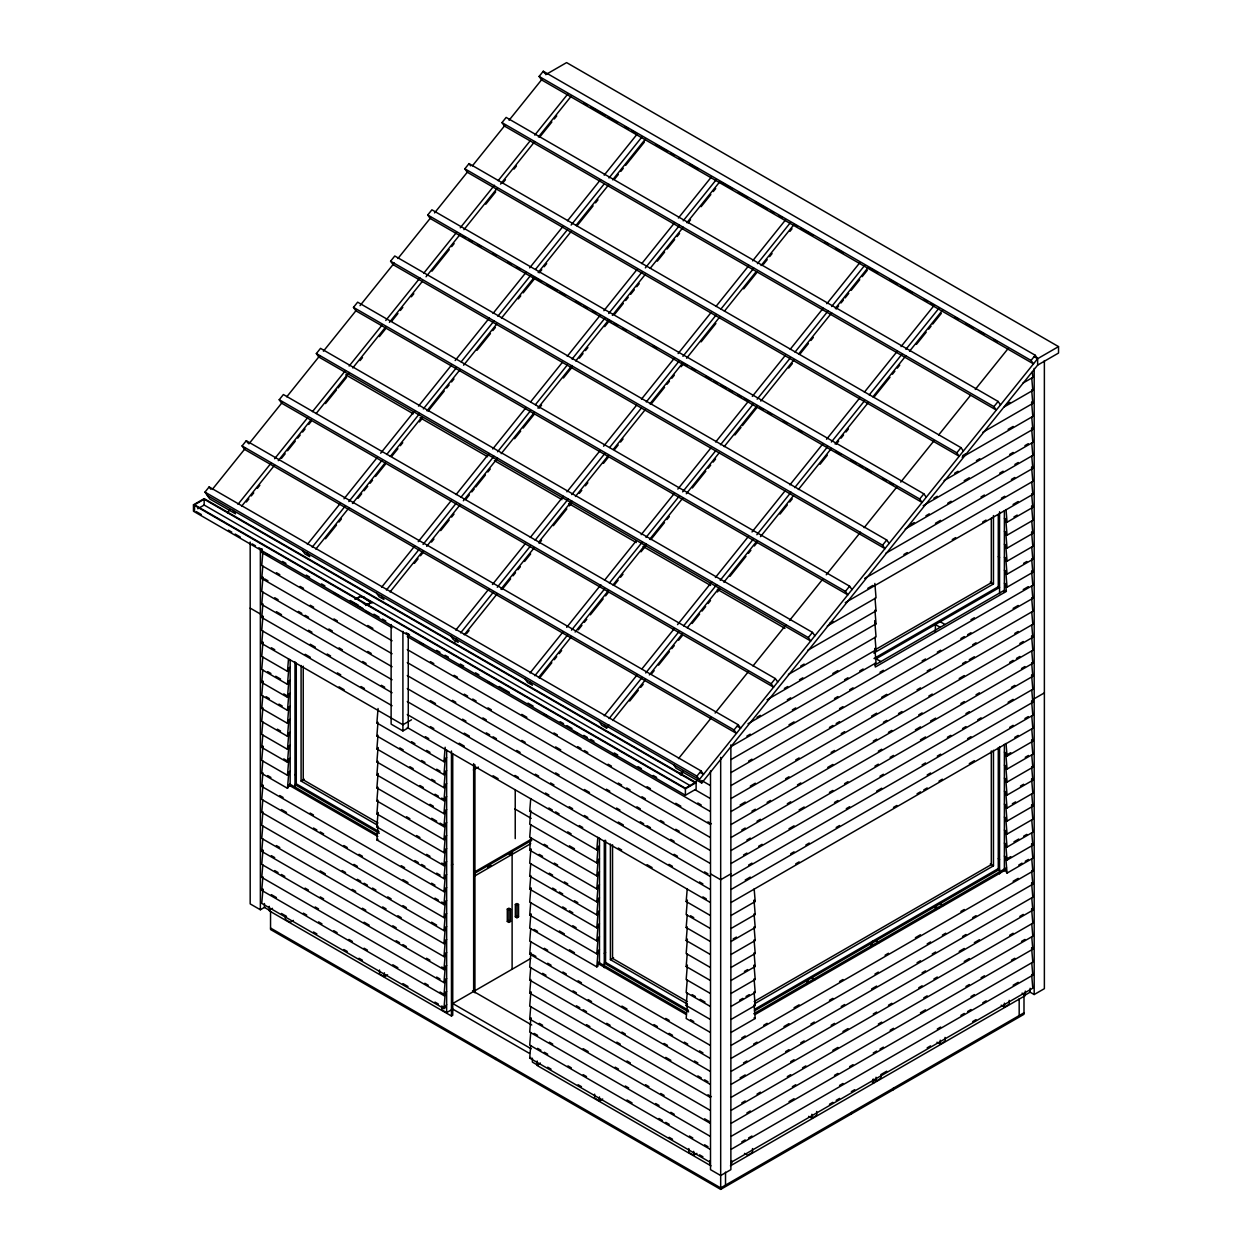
<?xml version="1.0" encoding="UTF-8"?>
<svg xmlns="http://www.w3.org/2000/svg" width="1252" height="1252" viewBox="0 0 1252 1252"><rect width="100%" height="100%" fill="white"/><g stroke="black" fill="none" stroke-linecap="round" stroke-linejoin="round"><path stroke-width="1.5" d="M262.059 548.939L261.762 552.539L392.064 627.768M262.795 552.899L261.762 565.544L392.064 640.774M392.064 653.763L261.762 578.534L262.795 565.904M262.951 577.094L261.762 591.523L392.064 666.753M392.064 679.758L261.762 604.528L262.795 591.883M392.064 692.747L261.762 617.518L262.795 604.888M262.951 616.078L261.762 630.507L392.064 705.737M411.501 719.79L402.909 724.751L261.762 643.512L262.795 630.867M262.951 642.057L261.762 656.502L287.475 671.354L288.602 670.696M262.795 656.862L261.762 669.491L287.475 684.343L288.602 683.702M283.781 693.905L288.602 696.691L287.475 697.348L261.762 682.496L262.795 669.851M262.951 681.041L261.762 695.486L287.475 710.338L288.602 709.681M288.602 722.686L287.475 723.327L261.762 708.476L262.795 695.846M262.795 708.835L261.762 721.481L287.475 736.317L288.602 735.675M262.795 721.841L261.762 734.47L287.475 749.322L288.602 748.665M283.781 758.884L288.602 761.67L287.475 762.312L261.762 747.46L262.795 734.83M262.951 746.02L261.762 760.465L287.475 775.301L288.602 774.659M290.151 784.284L287.475 788.306L261.762 773.454L262.795 760.825M445.086 890.986L443.959 891.643L261.762 786.444L262.795 773.814M262.951 785.004L261.762 799.449L443.959 904.633L445.086 903.991L441.706 902.035M445.086 916.98L443.959 917.622L261.762 812.438L262.795 799.809M262.795 812.798L261.762 825.428L443.959 930.627L445.086 929.97M262.795 825.788L261.762 838.433L443.959 943.617L445.086 942.975M445.086 955.965L443.959 956.606L261.762 851.423L262.795 838.793M262.951 849.983L261.762 864.412L443.959 969.611L445.086 968.954L441.706 967.013M445.086 981.959L443.959 982.601L261.762 877.402L262.795 864.772M445.086 994.949L443.959 995.59L261.762 890.407L262.795 877.777M262.951 888.967L261.762 903.396L443.959 1008.596L446.635 1004.573M287.475 671.354L288.523 658.724M287.475 684.343L288.821 668.098L290.151 667.332M287.475 697.348L288.821 681.104L290.151 680.321M287.475 710.338L288.821 694.093L290.151 693.326M287.475 723.327L288.821 707.083L290.151 706.316M287.475 736.317L288.821 720.088L290.151 719.305M287.475 749.322L288.821 733.077L290.151 732.295M287.475 762.312L288.821 746.067L290.151 745.3M287.475 775.301L288.821 759.072L290.151 758.289M287.475 788.306L288.821 772.061L290.151 771.279M445.086 761.044L443.959 761.701L376.868 722.952L378.057 708.522M445.086 774.033L443.959 774.691L376.868 735.957L377.901 723.312M445.086 787.038L443.959 787.68L376.868 748.946L377.901 736.317M441.721 798.087L445.086 800.028L443.959 800.685L376.868 761.936L378.057 747.507M445.086 813.017L443.959 813.675L376.868 774.941L377.901 762.296M445.086 826.023L443.959 826.664L376.868 787.931L378.057 773.486M445.086 839.012L443.959 839.654L376.868 800.92L377.901 788.29M445.086 852.002L443.959 852.659L376.868 813.925L377.901 801.28M441.721 863.066L445.086 865.007L443.959 865.648L376.868 826.915L378.057 812.47M445.086 877.996L443.959 878.638L376.868 839.904L377.901 827.275M443.959 761.701L445.149 747.256M443.959 774.691L445.305 758.446L446.635 757.679M443.959 787.68L445.305 771.435L446.635 770.669M443.959 800.685L445.305 784.441L446.635 783.658M443.959 813.675L445.305 797.43L446.635 796.648M443.959 826.664L445.305 810.42L446.635 809.653M443.959 839.654L445.305 823.425L446.635 822.642M443.959 852.659L445.305 836.414L446.635 835.632M443.959 865.648L445.305 849.404L446.635 848.637M443.959 878.638L445.305 862.409L446.635 861.626M443.959 891.643L445.305 875.398L446.635 874.616M443.959 904.633L445.305 888.388L446.635 887.621M443.959 917.622L445.305 901.393L446.635 900.611M443.959 930.627L445.305 914.383L446.635 913.6M443.959 943.617L445.305 927.372L446.635 926.605M443.959 956.606L445.305 940.377L446.635 939.595M443.959 969.611L445.305 953.367L446.635 952.584M443.959 982.601L445.305 966.356L446.635 965.589M443.959 995.59L445.305 979.346L446.635 978.579M443.959 1008.596L445.305 992.351L446.635 991.568M597.924 849.279L596.797 849.936L529.706 811.202L530.738 798.557M530.738 811.562L529.706 824.192L596.797 862.925L597.924 862.284M530.738 824.552L529.706 837.181L596.797 875.915L597.924 875.273M597.924 888.263L596.797 888.92L529.706 850.186L530.738 837.541M530.895 848.731L529.706 863.176L596.797 901.909L597.924 901.268M597.924 914.257L596.797 914.899L529.706 876.165L530.738 863.536M597.924 927.247L596.797 927.904L529.706 889.17L530.738 876.525M530.895 887.715L529.706 902.16L596.797 940.894L597.924 940.252M597.924 953.241L596.797 953.883L529.706 915.149L530.738 902.52M530.895 913.71L529.706 928.155L596.797 966.888L597.924 966.231L598.127 963.633L599.473 962.866L599.473 838.151M530.738 928.514L529.706 941.144L710.213 1045.357M710.213 1058.363L529.706 954.134L530.738 941.504M530.895 952.694L529.706 967.139L710.213 1071.352M710.213 1084.342L529.706 980.128L530.738 967.499M710.213 1097.347L529.706 993.118L530.738 980.488M530.895 991.678L529.706 1006.123L710.213 1110.336M710.213 1123.326L529.706 1019.112L530.738 1006.483M530.895 1017.673L529.706 1032.102L710.213 1136.331M530.738 1032.462L529.706 1045.107L710.213 1149.32M710.213 1162.31L529.706 1058.097L530.738 1045.467M596.797 849.936L597.83 837.291M596.797 862.925L598.127 846.681L599.473 845.914M596.797 875.915L598.127 859.686L599.473 858.903M596.797 888.92L598.127 872.675L599.473 871.893M596.797 901.909L598.127 885.665L599.473 884.898M596.797 914.899L598.127 898.654L599.473 897.887M596.797 927.904L598.127 911.659L599.473 910.877M596.797 940.894L598.127 924.649L599.473 923.882M596.797 953.883L598.127 937.638L599.473 936.872M596.797 966.888L598.127 950.644L599.473 949.861M710.291 915.462L686.174 901.534L687.223 888.904M687.364 900.094L686.174 914.539L710.291 928.452M710.291 941.457L686.174 927.529L687.223 914.899M710.291 954.447L686.174 940.518L687.223 927.888M687.364 939.078L686.174 953.523L710.291 967.436M710.291 980.441L686.174 966.513L687.223 953.883M687.364 965.073L686.174 979.502L710.291 993.431M687.223 979.862L686.174 992.507L710.291 1006.42M710.291 1019.425L686.174 1005.497L687.223 992.867M687.364 1004.057L686.174 1018.486L710.291 1032.415M233.091 510.393L235.517 513.821L209.788 498.969L204.968 492.114L209.147 486.918L701.089 770.935L703.499 774.362L700.118 772.421M242.09 445.931L734.032 729.947L736.442 733.375L244.5 449.358L242.09 445.931L246.268 440.735L738.21 724.751L740.621 728.179L737.24 726.238M279.212 399.732L771.169 683.764L773.579 687.192L281.637 403.175L279.212 399.732L283.39 394.536L775.332 678.568L777.758 681.996M316.349 353.549L808.291 637.581L810.701 641.008L318.759 356.976L316.349 353.549L320.528 348.353L812.47 632.385L814.88 635.813M353.471 307.366L845.413 591.382L847.823 594.825L355.881 310.793L353.471 307.366L357.649 302.17L849.592 586.186L852.002 589.629M390.608 261.183L882.55 545.199L884.961 548.626L393.018 264.61L390.608 261.183L394.771 255.987L886.729 540.003L889.139 543.431M427.73 215L919.672 499.016L922.082 502.443L430.14 218.427L427.73 215L431.909 209.804L923.851 493.82L926.261 497.247M464.852 168.801L956.794 452.833L959.204 456.26L467.262 172.228L464.852 168.801L469.03 163.605L960.973 447.637L963.383 451.064M501.989 122.618L993.932 406.634L996.342 410.077L504.399 126.045L501.989 122.618L506.152 117.422L998.11 401.438L1000.52 404.881M539.111 76.435L1031.053 360.451L1033.463 363.878L541.521 79.862L539.111 76.435L543.29 71.239L1035.232 355.255L1037.642 358.682L1037.642 365.115L701.73 783.001L676.002 768.149L673.592 764.722M212.261 489.469L245.235 448.435M248.898 443.881L281.888 402.862M286.771 396.79L319.745 355.756M323.407 351.202L356.382 310.183M360.044 305.613L394.255 263.077M397.917 258.522L430.891 217.488M434.554 212.934L467.528 171.915M472.411 165.827L505.385 124.809M509.063 120.255L542.038 79.22M227.426 512.741L229.867 509.72M237.99 504.321L270.964 463.287M274.626 458.733L307.601 417.714M312.484 411.626L345.458 370.608M349.136 366.053L382.11 325.019M385.772 320.465L419.968 277.928M423.63 273.359L456.604 232.34M460.282 227.786L494.477 185.233M498.139 180.679L529.893 141.179M534.776 135.106L567.751 94.072M241.62 506.231L274.595 465.196M278.257 460.642L311.247 419.608M316.13 413.536L349.105 372.501M352.767 367.947L385.757 326.913M389.419 322.359L422.393 281.34M426.056 276.77L460.267 234.234M463.929 229.664L496.903 188.645M500.581 184.075L534.776 141.539M538.438 136.969L571.428 95.95M246.409 501.989L248.851 498.953M251.292 495.902L253.733 492.865M257.396 488.311L259.837 485.275M281.481 458.342L285.159 453.787M287.6 450.736L295.284 441.189M297.726 438.153L300.167 435.117M302.608 432.065L305.05 429.029M308.712 424.475L311.169 421.423M325.52 403.567L336.538 389.873M338.04 387.995L346.601 377.353M360.028 360.623L362.485 357.587M379.356 336.6L385.459 328.994M391.798 321.107L397.917 313.516M400.358 310.465L402.8 307.429M411.345 296.787L413.802 293.75M431.956 271.168L449.233 249.664M451.675 246.628L454.116 243.592M485.776 204.201L495.667 191.916M502.897 182.902L505.432 179.756M513.993 169.114L516.434 166.078M539.596 137.25L551.866 121.992M554.276 118.987L556.749 115.92M307.382 544.385L340.356 503.367M344.018 498.797L376.993 457.778M380.671 453.224L414.866 410.672M418.528 406.118L451.502 365.099M455.165 360.529L489.36 317.992M493.038 313.438L526.012 272.404M529.674 267.85L562.649 226.831M567.532 220.743L600.506 179.725M604.184 175.17L637.158 134.136M312.202 547.171L345.176 506.137M348.839 501.582L381.829 460.564M386.712 454.476L419.686 413.457M423.348 408.903L456.323 367.885M461.205 361.797L494.196 320.778M497.858 316.224L530.832 275.19M535.715 269.117L567.469 229.617M571.131 225.047L604.121 184.028M609.004 177.956L641.979 136.922M315.833 549.08L348.823 508.046M352.485 503.492L385.459 462.457M390.342 456.385L422.112 416.885M426.995 410.797L459.969 369.778M463.631 365.208L496.621 324.19M501.504 318.102L534.479 277.083M538.157 272.513L571.131 231.495M576.014 225.407L609.004 184.388M612.666 179.834L645.641 138.8M325.504 538.767L336.506 525.073M338.948 522.037L341.389 519.001M358.041 498.296L361.671 493.773M364.082 490.768L367.712 486.261M370.123 483.256L372.533 480.252M375.6 476.433L385.381 464.273M391.86 456.213L397.901 448.701M400.327 445.696L402.737 442.692M419.436 421.908L422.753 417.792M428.153 411.079L444.272 391.031M446.698 388.01L449.124 384.99M451.549 381.97L453.975 378.949M477.012 350.278L490.455 333.564M492.834 330.606L495.354 327.476M518.328 298.884L520.754 295.863M523.195 292.843L534.447 278.836M539.283 272.811L541.772 269.728M544.15 266.754L546.67 263.64M577 225.892L593.088 205.876M595.545 202.84L597.986 199.804M614.716 178.973L618.378 174.435M620.804 171.414L623.246 168.378M625.671 165.358L629.318 160.819M629.756 160.287L644.404 142.039M381.61 587.235L414.584 546.216M418.246 541.647L451.221 500.628M456.104 494.556L489.078 453.521M492.74 448.967L525.73 407.949M530.613 401.861L562.367 362.36M567.25 356.288L600.224 315.254M603.887 310.699L636.877 269.681M641.76 263.593L674.734 222.574M678.396 218.02L711.371 176.986M386.43 590.021L419.404 549.002M423.066 544.432L456.041 503.414M460.924 497.341L493.914 456.307M497.576 451.753L530.551 410.734M535.433 404.646L567.187 365.146M572.07 359.074L605.045 318.039M608.722 313.485L641.697 272.466M645.359 267.897L679.554 225.36M683.216 220.806L716.191 179.772M390.061 591.93L423.035 550.896M426.697 546.341L459.687 505.307M463.35 500.753L497.545 458.201M501.207 453.647L534.197 412.628M537.859 408.058L572.054 365.521M575.732 360.952L608.707 319.933M612.369 315.363L645.343 274.344M650.242 268.257L683.216 227.238M686.878 222.684L719.869 181.65M414.396 563.369L418.058 558.815M420.5 555.763L422.941 552.727M431.502 542.085L433.943 539.049M440.72 530.613L449.171 520.096M451.596 517.092L454.007 514.087M465.713 499.532L469.375 494.978M471.816 491.926L474.258 488.89M475.744 487.044L485.416 475.024M487.826 472.02L490.252 469.015M514.588 438.732L520.691 431.126M523.133 428.09L534.275 414.24M539.127 408.199L541.553 405.178M563.416 377.994L572.007 367.29M579.347 358.166L583.009 353.612M585.451 350.576L587.892 347.54M604.7 326.631L608.002 322.515M614.732 314.158L623.324 303.454M625.671 300.527L628.222 297.366M630.664 294.33L634.326 289.775M636.767 286.739L639.209 283.688M657.316 261.183L664.609 252.09M667.05 249.07L674.64 239.617M677.082 236.581L679.539 233.529M688.084 222.887L690.525 219.851M701.104 206.69L710.839 194.576M713.28 191.556L715.706 188.536M455.822 630.085L488.796 589.066M492.459 584.496L525.433 543.478M530.332 537.405L563.306 496.371M566.968 491.817L599.943 450.798M603.605 446.228L636.579 405.21M641.478 399.138L674.452 358.103M678.115 353.549L711.089 312.53M715.972 306.443L748.946 265.424M752.624 260.87L785.599 219.836M460.642 632.87L493.617 591.852M497.279 587.282L530.269 546.263M535.152 540.191L568.126 499.157M571.788 494.603L604.763 453.584M609.646 447.496L641.415 407.995M646.298 401.923L679.273 360.889M682.935 356.335L715.909 315.316M720.792 309.228L753.782 268.21M757.444 263.656L790.419 222.621M453.787 643.434L456.229 640.398M464.273 634.78L497.263 593.745M500.925 589.191L533.9 548.173M538.783 542.085L571.773 501.066M575.435 496.496L608.409 455.478M613.308 449.39L645.062 409.889M649.944 403.801L682.919 362.783M686.597 358.228L719.571 317.194M724.454 311.122L756.208 271.606M761.106 265.534L794.081 224.499M466.62 633.575L469.062 630.538M502.052 589.504L510.613 578.862M513.054 575.826L515.495 572.774M517.937 569.738L520.378 566.702M524.604 561.444L530.645 553.932M539.096 543.415L541.521 540.41M553.368 525.668L566.812 508.938M569.253 505.902L571.694 502.866M579.347 493.351L581.773 490.33M585.42 485.792L587.845 482.771M603.464 463.35L608.347 457.262M614.56 449.546L618.206 445.008M620.569 442.066L623.058 438.967M650.993 404.224L664.562 387.337M667.003 384.301L669.444 381.265M671.886 378.229L674.327 375.177M681.119 366.742L683.326 364.003M701.12 341.874L715.878 323.501M743.704 288.899L757.084 272.247M763.532 264.219L767.194 259.665M769.636 256.629L772.077 253.577M789.934 231.385L792.015 228.787M530.05 672.934L563.024 631.916M566.687 627.346L600.882 584.809M604.544 580.255L636.298 540.739M641.18 534.667L674.171 493.648M677.833 489.094L710.807 448.06M715.69 441.987L748.665 400.953M752.327 396.399L785.317 355.38M790.2 349.292L823.174 308.274M826.836 303.72L859.811 262.701M534.87 675.72L567.845 634.701M571.507 630.132L604.481 589.113M609.364 583.041L642.354 542.006M646.016 537.452L678.991 496.434M682.653 491.864L715.628 450.845M720.51 444.773L753.485 403.739M757.163 399.185L790.137 358.166M795.02 352.078L827.995 311.059M831.657 306.505L864.631 265.471M538.501 677.629L571.475 636.595M575.137 632.041L608.128 591.022M613.01 584.934L645.985 543.916M649.647 539.346L682.637 498.327M686.299 493.757L719.274 452.739M724.172 446.651L757.147 405.632M760.809 401.078L793.784 360.044M798.682 353.972L831.657 312.937M835.319 308.383L868.309 267.349M539.612 677.958L551.835 662.746M554.276 659.71L556.717 656.674M559.174 653.638L561.616 650.586M578.283 629.85L581.914 625.343M584.324 622.338L586.75 619.333M590.365 614.826L603.151 598.91M605.592 595.874L608.049 592.838M614.529 584.762L618.159 580.255M620.569 577.25L622.98 574.245M640.993 551.835L645.922 545.716M650.805 539.628L654.467 535.073M654.78 534.682L664.499 522.6M666.925 519.58L669.351 516.56M692.356 487.951L705.784 471.237M708.209 468.217L710.682 465.149M713.124 462.113L715.565 459.077M734.924 434.992L740.996 427.448M742.452 425.633L757.1 407.401M788.713 368.072L792.375 363.534M799.871 354.191L808.416 343.549M810.873 340.513L813.315 337.477M836.164 309.041L838.605 306.02M841.031 302.984L843.472 299.964M845.084 297.96L848.746 293.391M851.188 290.354L859.748 279.712M862.19 276.676L864.631 273.64M865.195 272.936L867.276 270.338M604.262 715.784L637.237 674.765M642.12 668.678L673.889 629.177M677.551 624.623L711.746 582.07M715.408 577.516L748.383 536.498M752.045 531.943L785.02 490.909M789.918 484.837L822.893 443.818M826.555 439.249L859.529 398.23M864.412 392.158L897.387 351.123M901.064 346.569L934.039 305.551M609.082 718.57L642.057 677.551M645.735 672.981L678.709 631.963M683.592 625.89L716.567 584.856M720.229 580.302L753.203 539.283M756.865 534.729L791.076 492.177M794.738 487.623L827.713 446.588M831.375 442.034L864.349 401.016M869.232 394.928L902.222 353.909M905.885 349.355L938.859 308.336M599.379 721.856L601.789 725.299L606.61 728.085L609.051 725.033M612.713 720.479L645.703 679.46M649.365 674.891L682.34 633.872M687.223 627.784L718.992 588.283M723.875 582.196L756.85 541.177M760.527 536.623L793.502 495.589M798.385 489.516L831.359 448.482M835.037 443.928L868.012 402.894M872.894 396.821L905.885 355.787M909.547 351.233L942.521 310.199M629.725 701.042L638.27 690.4M640.727 687.364L643.168 684.328M651.713 673.686L654.154 670.649M658.552 665.188L669.429 651.65M671.839 648.646L674.249 645.641M678.6 640.241L682.262 635.687M692.043 623.527L699.618 614.09M702.043 611.086L705.658 606.578M708.069 603.574L710.494 600.569M717.427 591.946L719.634 589.207M729.916 576.405L746.004 556.389M748.43 553.368L750.856 550.348M754.346 545.997L756.928 542.789M779.996 514.102L787.336 504.963M789.715 502.005L792.234 498.891M820.076 464.257L827.353 455.18M836.179 444.21L838.652 441.127M841.031 438.169L843.551 435.039M845.992 432.003L848.433 428.966M873.88 397.291L889.969 377.29M892.426 374.238L894.867 371.202M897.308 368.166L899.75 365.13M916.464 344.331L926.198 332.218M928.64 329.198L931.065 326.162M932.74 324.08L941.285 313.438M678.49 758.634L711.465 717.615M715.127 713.061L748.101 672.027M752.984 665.954L785.959 624.936M789.621 620.366L822.611 579.347M826.273 574.793L860.468 532.241M864.13 527.687L897.105 486.668M900.767 482.098L933.757 441.08M938.64 435.007L970.394 395.491M975.277 389.419L1008.251 348.4M680.149 774.127L682.59 771.091M680.791 775.035L683.185 772.061M701.73 783.001L696.91 776.13L701.089 770.935M734.032 729.947L738.21 724.751M771.169 683.764L775.332 678.568M808.291 637.581L812.47 632.385M845.413 591.382L849.592 586.186M882.55 545.199L886.729 540.003M919.672 499.016L923.851 493.82M956.794 452.833L960.973 447.637M993.932 406.634L998.11 401.438M1031.053 360.451L1035.232 355.255M694.688 783.283L698.225 778.869M1037.642 365.115L1058.535 353.048L1058.535 346.616L1037.642 358.682L699.32 779.558L207.378 495.542M545.7 74.666L566.593 62.6L1058.535 346.616M193.465 504.806L204.17 498.625L696.112 782.641L696.112 789.057L685.407 795.239L193.465 511.223L193.465 504.806L685.407 788.838L696.112 782.641M194.529 504.806L204.17 499.251L695.048 782.641L685.407 788.212L194.529 504.806L194.529 510.613M197.738 508.75L204.17 505.041L689.977 785.505M261.762 578.534L262.889 577.876M261.762 604.528L262.889 603.871M261.762 617.518L262.889 616.86M261.762 643.512L262.889 642.855M354.942 599.301L360.654 595.999L372.439 602.807M357.79 598.268L360.654 596.609L364.426 597.251M365.662 605.483L371.375 602.181L367.086 605.279M261.762 682.496L262.889 681.839M261.762 708.476L262.889 707.834M261.762 747.46L262.889 746.818M261.762 773.454L262.889 772.797M261.762 786.444L262.889 785.802M376.868 722.952L377.994 722.31M294.987 774.691L296.27 773.939M376.868 735.957L377.994 735.3M301.09 665.485L301.09 781.06L304.267 779.229M261.762 812.438L262.889 811.781M391.125 624.545L391.125 724.141L402.909 730.933L408.262 727.85L408.262 634.091M376.868 748.946L377.994 748.305M1022.978 383.081L1032.79 377.431L1032.337 372.016M376.868 761.936L377.994 761.294M1006.53 404.271L1009.879 402.346M1004.307 406.869L1032.79 390.421L1031.742 377.791M376.868 774.941L377.994 774.284M982.914 432.206L1032.79 403.41L1031.742 390.78M261.762 851.423L262.889 850.765M376.868 787.931L377.994 787.289M962.663 455.587L966.028 453.647M1008.11 429.358L1013.15 426.447M962.115 457.215L1032.79 416.415L1031.601 401.97M376.868 800.92L377.994 800.278M954.697 473.193L958.046 471.253M976.45 460.626L979.8 458.702M944.118 480.596L1032.79 429.405L1031.742 416.775M261.762 877.402L262.889 876.76M376.868 813.925L377.994 813.268M933.867 498.218L937.232 496.262M964.212 480.69L969.283 477.763M1009.738 454.398L1013.118 452.457M1024.918 445.649L1028.299 443.693M923.193 505.683L1032.79 442.394L1031.601 427.965M261.762 890.407L262.889 889.749M473.366 769.964L478.389 767.069M376.868 826.915L377.994 826.257M910.83 524.51L914.179 522.569M925.932 515.793L929.281 513.852M947.748 503.194L951.097 501.254M999.769 473.146L1003.134 471.221M1014.887 464.429L1018.236 462.489M905.227 529.033L1032.79 455.399L1031.742 442.754M376.868 839.904L377.994 839.263M250.181 542.069L250.181 903.897L260.369 909.766L264.72 907.246M935.447 523.289L940.502 520.362M981.02 496.981L984.401 495.025M1011.413 479.438L1014.777 477.482M885.931 553.181L1032.79 468.389L1031.742 455.759M264.438 903.521L264.438 907.418L269.258 910.204L272.482 908.342M903.866 554.511L907.231 552.57M1001.397 498.202L1004.761 496.262M864.631 578.471L1032.79 481.378L1031.601 466.949M867.808 588.33L872.863 585.404M952.271 539.565L955.652 537.609M982.679 522.006L986.06 520.065M1013.087 504.462L1018.158 501.536M293.375 920.408L290.151 922.27L285.331 919.484L285.331 915.588M845.272 602.635L1032.79 494.383L1031.742 481.738M829.544 623.418L832.909 621.477M1013.979 516.935L1017.203 515.073M827.306 626L876.04 597.861L874.851 583.432M1005.935 521.568L1007.062 522.225L1032.79 507.373L1031.742 494.743M807.603 650.383L876.04 610.866L875.007 598.221M1005.935 534.573L1007.062 535.214L1032.79 520.362L1031.601 505.933M529.706 811.202L530.832 810.545M451.456 865.038L452.739 864.287M800.764 666.017L804.144 664.076M788.416 674.452L876.04 623.856L875.007 611.226M1005.935 547.562L1007.062 548.204L1032.79 533.368L1031.742 520.722M784.394 688.459L787.743 686.534M799.48 679.758L802.829 677.817M767.085 699.758L876.04 636.845L874.71 620.601M1005.935 560.552L1007.062 561.209L1032.79 546.357L1031.601 531.912M474.242 872.174L530.958 839.435M474.258 873.52L531.74 840.342M487.591 867.198L490.925 865.273M509.282 854.678L512.616 852.753M474.931 875.868L530.723 843.66M756.99 717.286L760.355 715.33M787.32 699.774L790.685 697.833M832.799 673.513L837.854 670.587M1023.62 563.337L1026.843 561.491M874.991 649.866L991.318 582.712L991.318 518.218M748.007 723.766L876.04 649.851L875.007 637.205M1005.935 573.557L1007.062 574.198L1032.79 559.347L1031.742 546.717M529.706 850.186L530.832 849.529M873.771 653.059L993.462 583.948L993.462 515.558M873.974 658.505L998.282 586.734L999.566 587.47L875.304 659.209M746.881 736.113L750.261 734.173M792.375 709.853L795.74 707.912M844.599 679.695L847.964 677.755M859.748 670.947L863.129 669.006M731.168 746.489L876.04 662.84L874.851 648.395M1005.935 586.546L1007.062 587.188L1032.79 572.336L1031.742 559.707M875.038 664.937L1004.386 590.255L1006.342 591.382L875.32 667.034L875.007 663.31M789.01 724.783L794.065 721.856M834.505 698.506L837.885 696.566M849.67 689.758L853.05 687.817M880.015 672.246L883.38 670.305M971.004 619.709L974.369 617.768M1023.244 589.551L1028.299 586.64M731.168 759.479L1032.79 585.341L1031.601 570.896M529.706 876.165L530.832 875.524M748.571 761.122L751.951 759.182M839.56 708.585L842.94 706.644M922.129 660.915L925.51 658.975M937.294 652.167L940.675 650.211M960.894 638.551L964.259 636.595M967.639 634.654L971.004 632.714M1013.134 608.378L1018.189 605.467M731.168 772.468L1032.79 598.331L1031.742 585.701M529.706 889.17L530.832 888.513M379.544 969.987L379.544 973.884L384.364 976.67L387.588 974.807M507.295 909.093L508.907 908.169L510.519 909.093L510.519 921.472L508.907 922.395L507.295 921.472L507.295 909.093L508.907 910.016L510.519 909.093M515.339 904.445L516.951 903.521L518.547 904.445L518.547 916.824L516.951 917.747L515.339 916.824L515.339 904.445L516.951 905.384L518.547 904.445M829.45 727.428L832.83 725.471M836.195 723.531L839.56 721.59M881.69 697.27L886.745 694.344M927.184 670.994L930.565 669.053M972.694 644.733L976.059 642.777M731.168 785.473L1032.79 611.32L1031.742 598.691M507.295 921.472L508.907 920.533L510.519 921.472M515.339 916.824L516.951 915.901L518.547 916.824M750.261 786.146L755.316 783.22M795.756 759.87L799.12 757.929M841.25 733.609L844.615 731.653M871.58 716.097L876.635 713.17M917.074 689.821L920.455 687.88M962.585 663.56L965.949 661.619M969.314 659.663L974.369 656.752M1014.809 633.402L1018.189 631.462M731.168 798.463L1032.79 624.325L1031.742 611.696M529.706 915.149L530.832 914.508M740.151 804.973L745.206 802.047M785.646 778.713L789.01 776.756M831.14 752.436L834.505 750.496M883.38 722.279L886.745 720.338M898.545 713.53L901.909 711.574M928.874 696.018L932.239 694.062M959.204 678.506L964.259 675.579M1019.864 643.481L1023.244 641.525M731.168 811.452L1032.79 637.315L1031.742 624.685M751.951 811.155L755.316 809.215M767.116 802.407L770.481 800.451M797.446 784.894L800.81 782.938M827.775 767.382L832.83 764.456M873.27 741.106L876.635 739.165M888.435 732.357L891.8 730.417M918.765 714.845L922.129 712.904M1009.754 662.308L1013.134 660.367M1016.499 658.411L1019.864 656.471M731.168 824.458L1032.79 650.304L1031.601 635.875M741.826 829.982L745.206 828.042M757.006 821.234L760.371 819.293M787.336 803.721L790.701 801.781M878.325 751.184L881.69 749.244M915.4 729.791L920.455 726.864M930.565 721.027L935.62 718.116M960.894 703.514L964.259 701.574M976.059 694.766L979.424 692.81M1021.554 668.49L1024.918 666.549M731.168 837.447L1032.79 663.31L1031.742 650.68M529.706 954.134L530.832 953.492M452.739 1003.525L473.647 991.459M474.931 990.708L530.723 958.5M445.086 1007.938L441.706 1005.998L441.815 1009.832L446.635 1012.618L451.456 1009.832M746.896 840.061L750.261 838.12M799.12 809.903L804.175 806.992M829.45 792.391L832.83 790.45M844.615 783.642L847.995 781.686M874.96 766.13L878.325 764.174M890.125 757.366L893.49 755.425M920.455 739.854L925.51 736.943M965.949 713.593L969.314 711.652M1011.444 687.332L1014.809 685.376M731.168 850.437L1032.79 676.299L1031.742 663.67M269.258 910.83L451.456 1016.014L452.739 1015.278L452.739 753.954M743.516 855.006L746.896 853.066M758.681 846.242L762.061 844.302M789.01 828.746L794.065 825.819M834.505 802.469L837.885 800.529M880.015 776.209L883.38 774.252M947.404 737.287L950.784 735.347M962.585 728.539L965.949 726.583M977.749 719.775L981.114 717.834M1008.079 702.262L1013.134 699.352M731.168 863.442L1032.79 689.289L1031.601 674.859M529.706 980.128L530.832 979.471M730.871 873.88L720.683 879.749L710.51 873.88M1034.183 698.757L1044.371 692.888M748.571 865.085L751.951 863.129M846.305 808.651L849.67 806.711M876.635 791.139L881.69 788.228M922.129 764.878L925.51 762.938M937.294 756.114L940.675 754.173M967.639 738.602L971.004 736.661M686.174 901.534L687.301 900.892M731.168 876.431L1032.79 702.294L1031.742 689.649M529.706 993.118L530.832 992.476M604.293 953.273L605.577 952.522M745.206 880.015L750.261 877.104M790.701 853.754L794.065 851.814M805.865 845.006L809.23 843.05M836.195 827.494L839.56 825.538M927.184 774.957L930.565 773M1009.754 727.287L1013.134 725.331M1024.918 718.523L1028.299 716.582M731.168 889.421L1032.79 715.283L1031.601 700.854M610.397 844.067L610.397 959.642L613.574 957.811M795.756 863.833L799.12 861.892M893.49 807.399L896.855 805.459M917.074 793.784L920.455 791.843M923.819 789.887L927.184 787.946M938.984 781.138L942.349 779.198M969.314 763.626L974.369 760.7M1014.809 737.365L1018.189 735.409M686.174 927.529L687.301 926.871M731.168 902.426L1032.79 728.273L1031.742 715.643M529.706 1019.112L530.832 1018.455M1010.771 752.687L1005.935 755.472L1007.062 756.13L1032.79 741.278L1031.742 728.633M686.174 940.518L687.301 939.876M731.09 915.462L755.206 901.534L754.158 888.904M1025.232 757.335L1028.455 755.472M731.09 928.452L755.206 914.539L754.017 900.094M1005.935 768.462L1007.062 769.119L1032.79 754.267L1031.601 739.822M733.171 938.937L736.395 937.091M686.174 966.513L687.301 965.855M731.09 941.457L755.206 927.529L754.158 914.899M1005.935 781.467L1007.062 782.109L1032.79 767.257L1031.742 754.627M529.706 1058.097L530.832 1057.439M532.382 1058.222L532.382 1062.119L537.202 1064.904L540.41 1063.042M1020.411 786.1L1023.62 784.253M538.485 1064.779L537.202 1065.515L710.964 1165.847M731.09 954.447L755.206 940.518L754.158 927.888M1005.935 794.457L1007.062 795.114L1032.79 780.262L1031.742 767.617M1012.367 803.737L1015.591 801.89M731.09 967.436L755.206 953.523L754.158 940.878M1005.935 807.446L1007.062 808.103L1032.79 793.252L1031.601 778.807M744.424 971.427L747.647 969.58M686.174 1005.497L687.301 1004.84M731.09 980.441L755.206 966.513L754.158 953.883M1005.935 820.451L1007.062 821.093L1032.79 806.241L1031.742 793.611M731.09 993.431L755.206 979.502L754.017 965.073M1005.935 833.441L1007.062 834.098L1032.79 819.246L1031.601 804.801M739.603 1000.207L742.827 998.345M746.035 996.498L749.259 994.636M1013.979 841.798L1018.799 839.012M1023.62 836.226L1026.843 834.364M731.09 1006.42L755.206 992.507L754.158 979.862M1005.935 846.43L1007.062 847.088L1032.79 832.236L1031.742 819.606M754.173 1001.506L991.318 864.6L991.318 750.95M754.627 1003.728L993.462 865.836L993.462 750.261M1010.771 856.65L1005.935 859.435L1007.062 860.077L1032.79 845.225L1031.742 832.596M731.09 1019.425L755.206 1005.497L754.158 992.867M754.815 1009.19L998.282 868.622L999.566 869.357L754.408 1010.896M594.653 1094.17L594.653 1098.067L599.473 1100.852L602.682 1098.99M753.767 1013.76L1006.514 867.824M755.097 1014.527L1006.17 869.577M1018.799 865.007L1022.023 863.144M1025.232 861.282L1028.455 859.435M731.09 1032.415L755.206 1018.486L754.158 1005.857M1004.386 869.06L1007.062 873.082L1032.79 858.23L1031.601 843.785M741.826 1037.908L745.206 1035.952M763.736 1025.263L767.116 1023.307M794.065 1007.75L799.12 1004.824M839.56 981.474L842.94 979.533M885.07 955.213L888.435 953.257M915.4 937.701L920.455 934.774M960.894 911.425L964.259 909.484M1013.134 881.267L1018.189 878.356M731.168 1045.357L1032.79 871.22L1031.742 858.59M753.626 1044.09L757.006 1042.149M783.955 1026.577L789.01 1023.651M829.45 1000.301L832.83 998.36M874.96 974.04L878.325 972.1M927.184 943.883L930.565 941.942M942.349 935.134L945.729 933.178M972.694 917.622L976.059 915.666M731.168 1058.363L1032.79 884.209L1031.742 871.58M743.516 1062.917L746.896 1060.976M810.92 1024.011L814.285 1022.055M841.25 1006.498L844.615 1004.542M871.58 988.986L876.635 986.06M917.074 962.71L920.455 960.769M932.239 953.961L935.62 952.005M962.585 936.449L965.949 934.508M731.168 1071.352L1032.79 897.214L1031.601 882.77M740.151 1077.862L745.206 1074.936M785.646 1051.586L789.01 1049.646M800.81 1042.838L804.175 1040.897M831.14 1025.325L834.505 1023.385M922.129 972.788L925.51 970.848M959.204 951.395L964.259 948.468M974.369 942.631L979.424 939.72M1019.864 916.37L1023.244 914.414M731.168 1084.342L1032.79 910.204L1031.742 897.574M790.701 1061.665L794.065 1059.724M842.94 1031.507L847.995 1028.596M873.27 1013.995L876.635 1012.054M888.435 1005.246L891.8 1003.29M918.765 987.734L922.129 985.778M933.929 978.97L937.294 977.029M964.259 961.458L969.314 958.547M1009.754 935.197L1013.134 933.256M731.168 1097.347L1032.79 923.193L1031.601 908.764M741.826 1102.871L745.206 1100.931M757.006 1094.123L760.371 1092.167M787.336 1076.61L790.701 1074.67M802.501 1067.846L805.865 1065.906M832.83 1050.334L837.885 1047.423M878.325 1024.073L881.69 1022.133M923.819 997.813L927.184 995.856M1021.554 941.379L1024.918 939.438M731.168 1110.336L1032.79 936.199L1031.742 923.553M746.896 1112.95L750.261 1111.009M792.391 1086.689L795.756 1084.733M890.125 1030.255L893.49 1028.315M920.455 1012.743L925.51 1009.832M965.949 986.482L969.314 984.542M981.114 977.718L984.479 975.777M1011.444 960.206L1014.809 958.265M731.168 1123.326L1032.79 949.188L1031.742 936.559M688.85 1148.569L688.85 1152.466L693.686 1155.236L696.894 1153.389M789.01 1101.619L794.065 1098.708M834.505 1075.358L837.885 1073.418M849.67 1066.594L853.05 1064.654M873.27 1052.979L876.635 1051.038M880.015 1049.098L883.38 1047.141M971.004 996.561L974.369 994.604M731.168 1136.331L1032.79 962.178L1031.601 947.748M741.826 1141.855L745.206 1139.915M748.571 1137.974L751.951 1136.018M839.56 1085.437L842.94 1083.481M937.294 1029.003L940.675 1027.063M960.894 1015.388L964.259 1013.447M967.639 1011.491L971.004 1009.55M982.804 1002.742L986.169 1000.802M1013.134 985.23L1018.189 982.304M731.168 1149.32L1032.79 975.183L1031.742 962.538M829.45 1104.264L832.83 1102.323M836.195 1100.367L839.56 1098.427M851.36 1091.619L854.74 1089.678M881.69 1074.106L886.745 1071.196M927.184 1047.846L930.565 1045.889M972.694 1021.569L976.059 1019.629M731.168 1162.31L1032.79 988.172L1031.742 975.543M808.651 1116.33L811.875 1118.192L816.695 1115.407L816.695 1111.494M872.832 1079.287L876.04 1081.149L880.86 1078.363L880.86 1074.451M936.997 1042.243L940.221 1044.09L945.041 1041.304L945.041 1037.407M1001.177 1005.184L1004.386 1007.046L1009.206 1004.261L1009.206 1000.364M1022.07 993.118L1025.294 994.98L1030.114 992.194L1030.114 988.298M730.401 1165.847L1025.294 995.59L1023.995 994.855M1029.817 992.022L1034.183 994.542L1044.371 988.673L1044.371 360.592M1023.995 1012.805L720.683 1187.913L270.542 928.029M270.542 911.315L270.542 929.516L720.683 1189.4L1023.995 1014.292L1023.995 994.229M363.393 603.495L369.043 604.45M1034.262 356.742L1037.642 358.682M583.933 103.102L587.313 105.058M590.694 106.999L598.112 111.35M599.129 111.882L604.872 115.262M608.253 117.203L613.323 120.145M614.341 120.661L617.721 122.602M625.155 126.968L628.535 128.925M631.916 130.881L635.296 132.822M655.578 144.543L663.325 148.941M664.029 149.411L667.41 151.367M670.79 153.323L674.186 155.279M679.257 158.206L682.637 160.162M690.353 164.544L693.733 166.5M694.469 166.986L697.849 168.942M720.761 182.103L728.273 186.501M729.212 186.971L732.577 188.927M738.414 192.37L743.485 195.296M744.408 195.75L747.788 197.706M755.332 202.12L758.712 204.076M759.604 204.53L767.163 208.959M770.543 210.915L773.924 212.856M778.994 215.782L782.375 217.738M794.206 224.577L797.587 226.518M800.967 228.474L808.604 232.809M809.418 233.357L812.798 235.313M824.63 242.137L828.01 244.093M835.632 248.412L839.012 250.369M839.857 250.916L843.238 252.873M868.591 267.521L873.661 270.448M874.475 270.855L877.855 272.795M889.687 279.634L897.324 284.11M900.704 286.066L904.085 288.007M904.883 288.398L912.536 292.89M924.383 299.729L927.763 301.669M931.144 303.626L934.524 305.582M954.807 317.288L958.187 319.244M965.699 323.517L969.079 325.473M970.018 326.083L973.399 328.024M978.469 330.951L984.275 334.237M993.681 339.746L997.077 341.686M1031.664 389.763L1032.79 390.421M1031.664 402.768L1032.79 403.41M1031.664 428.747L1032.79 429.405M1031.664 467.732L1032.79 468.389M1031.664 493.726L1032.79 494.383M1031.664 506.716L1032.79 507.373M1031.664 532.71L1032.79 533.368M1004.386 518.203L1005.732 518.97L1007.062 535.214M1004.386 531.192L1005.732 531.975L1007.062 548.204M1031.664 558.705L1032.79 559.347M1004.386 544.182L1005.732 544.964L1007.062 561.209M462.364 235.877L465.728 237.833M469.109 239.789L472.489 241.73M477.56 244.656L480.94 246.613M492.756 253.436L496.136 255.392M507.968 262.216L511.348 264.172M516.419 267.099L519.783 269.039M533.305 276.849L541.756 281.716M546.811 284.642L556.952 290.495M560.333 292.452L565.403 295.378M575.529 301.231L580.599 304.158M583.98 306.098L587.36 308.055M592.431 310.981L595.811 312.937M607.627 319.761L611.007 321.701M614.388 323.658L617.768 325.614M622.839 328.54L626.219 330.481M638.035 337.304L641.415 339.261M653.247 346.084L656.611 348.04M681.964 362.673L687.019 365.6M692.09 368.526L695.47 370.467M705.612 376.32L710.682 379.246M714.047 381.203L717.427 383.143M720.808 385.1L725.878 388.026M729.259 389.982L732.639 391.923M737.71 394.849L741.074 396.806M744.455 398.746L747.835 400.703M759.667 407.526L763.047 409.482M768.102 412.409L771.482 414.365M783.314 421.188L786.694 423.129M798.51 429.968L801.89 431.909M835.679 451.424L840.749 454.351M850.875 460.204L855.945 463.115M859.326 465.071L862.706 467.027M866.087 468.968L871.157 471.894M882.973 478.733L886.353 480.674M889.734 482.63L893.114 484.571M1031.664 571.694L1032.79 572.336M1004.386 557.187L1005.732 557.954L1007.062 574.198M998.282 556.733L999.566 557.5M1004.386 570.176L1005.732 570.959L1007.062 587.188M1031.664 597.689L1032.79 598.331M1004.386 583.166L1005.732 583.948L1006.342 591.382M990.285 582.117L993.462 583.948M1031.664 636.673L1032.79 637.315M1031.664 662.652L1032.79 663.31M940.221 621.743L945.041 624.529M1031.664 675.657L1032.79 676.299M940.221 627.315L935.385 624.529L935.385 632.338M874.913 610.209L876.04 610.866M1031.664 701.636L1032.79 702.294M874.913 623.214L876.04 623.856M874.913 649.193L876.04 649.851M1031.664 740.621L1032.79 741.278M876.04 658.787L880.86 661.572M1031.664 766.615L1032.79 767.257M1004.386 752.108L1005.732 752.875L1007.062 769.119M345.74 374.802L413.317 413.817M420.062 417.714L487.638 456.73M494.399 460.626L561.96 499.642M568.721 503.539L636.282 542.554M643.043 546.451L710.62 585.466M717.365 589.363L784.941 628.379M1031.664 779.605L1032.79 780.262M1004.386 765.097L1005.732 765.864L1007.062 782.109M1004.386 778.087L1005.732 778.869L1007.062 795.114M1031.664 805.599L1032.79 806.241M1004.386 791.092L1005.732 791.859L1007.062 808.103M1004.386 804.081L1005.732 804.848L1007.062 821.093M1004.386 817.071L1005.732 817.853L1007.062 834.098M1031.664 844.584L1032.79 845.225M1004.386 830.076L1005.732 830.843L1007.062 847.088M1004.386 843.066L1005.732 843.832L1007.062 860.077M1031.664 870.563L1032.79 871.22M1004.386 856.055L1005.732 856.837L1007.062 873.082M998.282 858.716L999.566 859.467M1031.664 883.568L1032.79 884.209M990.285 864.005L993.462 865.836M1031.664 909.547L1032.79 910.204M1031.664 948.531L1032.79 949.188M940.221 903.631L943.429 905.478M938.609 908.263L935.385 906.417L935.385 910.329M204.968 492.114L696.91 776.13M701.746 780.575L710.213 785.473M1031.664 974.526L1032.79 975.183M371.375 602.807L360.654 595.999M694.985 789.668L710.213 798.463M196.22 511.583L201.306 514.509M228.38 530.144L231.761 532.1M235.157 534.056L240.227 536.998M252.075 543.837L255.471 545.794M258.851 547.734L262.231 549.691M282.545 561.428L285.941 563.384M306.239 575.106L309.635 577.062M321.482 583.902L324.863 585.858M350.247 600.506L358.197 605.107M373.957 614.2L379.027 617.126M382.408 619.083L385.804 621.039M406.118 632.761L409.498 634.717M436.588 650.351L439.968 652.308M445.039 655.234L448.435 657.19M460.282 664.029L463.663 665.986M475.51 672.825L478.89 674.781M499.204 686.503L509.361 692.372M527.984 703.123L533.055 706.05M560.145 721.684L563.525 723.64M566.921 725.597L571.992 728.539M583.839 735.378L587.235 737.334M590.615 739.275L593.996 741.231M614.309 752.968L617.69 754.925M638.004 766.647L641.4 768.603M653.247 775.442L656.627 777.398M351.014 601.57L362.798 608.378M266.269 553.853L269.649 555.81M333.955 592.932L339.042 595.858M366.116 611.492L369.496 613.449M420.265 642.761L423.645 644.717M459.187 665.235L462.567 667.175M487.951 681.839L493.038 684.766M543.806 714.078L547.187 716.034M574.261 731.669L577.642 733.625M613.183 754.142L616.563 756.098M697.802 802.986L701.183 804.942M407.291 636.564L710.213 811.452M276.426 572.712L279.806 574.652M300.104 586.39L303.5 588.33M367.806 625.468L372.877 628.394M430.422 661.619L433.802 663.576M454.116 675.298L457.496 677.254M521.802 714.376L526.873 717.302M553.947 732.936L557.343 734.893M577.642 746.615L581.022 748.571M584.418 750.527L587.798 752.483M608.112 764.205L611.492 766.161M647.034 786.679L650.414 788.635M675.798 803.283L680.869 806.21M707.943 821.844L711.339 823.8M407.291 649.569L710.213 824.458M264.579 578.862L267.959 580.818M310.261 605.232L313.657 607.189M333.955 618.911L337.336 620.867M464.257 694.156L467.653 696.096M472.724 699.039L476.104 700.995M487.951 707.834L491.332 709.774M555.638 746.912L560.724 749.838M618.253 783.063L621.649 785.02M626.72 787.946L630.1 789.902M641.947 796.741L645.343 798.698M407.291 662.558L710.213 837.447M876.04 940.675L879.264 942.537M872.347 941.332L873.63 942.067M274.736 597.72L278.116 599.677M298.414 611.399L301.81 613.355M305.191 615.311L308.571 617.252M328.885 628.989L332.265 630.93M367.806 651.447L371.187 653.403M452.41 700.306L455.806 702.262M482.881 717.897L486.261 719.837M521.802 740.37L525.183 742.311M606.406 789.214L609.802 791.17M636.877 806.804L640.257 808.761M660.571 820.483L663.951 822.439M675.798 829.278L679.179 831.218M407.291 675.548L710.213 850.437M874.428 945.323L871.22 943.46L871.22 947.373M276.426 611.696L281.497 614.622M308.571 630.257L311.951 632.213M339.042 647.832L342.422 649.788M362.72 661.51L366.116 663.466M430.422 700.604L435.493 703.53M462.567 719.164L465.947 721.121M486.261 732.843L489.642 734.799M493.038 736.755L496.418 738.696M516.716 750.433L520.112 752.374M555.638 772.891L559.034 774.847M584.418 789.511L589.489 792.438M616.563 808.072L619.959 810.028M640.257 821.75L643.638 823.706M647.034 825.663L650.414 827.619M670.712 839.341L674.108 841.297M407.291 688.553L710.213 863.426M250.181 608.112L260.369 613.996M310.261 644.217L315.347 647.159M327.195 653.998L330.575 655.954M381.344 685.267L384.724 687.207M464.257 733.14L469.343 736.066M535.34 774.174L538.72 776.115M550.567 782.954L553.947 784.91M618.253 822.048L623.34 824.974M674.108 854.287L677.488 856.243M704.563 871.877L707.943 873.818M754.08 900.892L755.206 901.534M407.291 701.543L710.213 876.431M305.191 654.28L310.261 657.222M337.336 672.856L340.732 674.812M361.03 686.534L364.426 688.49M430.422 726.583L433.802 728.539M459.187 743.203L464.257 746.129M515.026 775.442L518.422 777.398M545.496 793.032L548.877 794.973M569.19 806.711L572.571 808.651M584.418 815.49L587.798 817.446M669.022 864.349L672.418 866.306M699.492 881.94L702.873 883.881M754.08 913.882L755.206 914.539M407.291 714.532L710.213 889.421M271.34 647.738L274.736 649.694M339.042 686.816L344.112 689.758M425.336 736.645L428.732 738.602M493.038 775.739L498.108 778.666M548.877 807.978L552.257 809.934M555.638 811.875L559.034 813.831M579.332 825.553L582.728 827.509M618.253 848.027L621.649 849.983M647.034 864.647L652.104 867.573M702.873 896.886L706.253 898.842M754.08 926.871L755.206 927.529M407.291 727.537L710.213 902.41M411.532 741.669L414.897 743.61M426.635 750.386L429.984 752.327M567.719 831.844L571.084 833.785M754.08 939.876L755.206 940.518M811.875 977.734L815.083 979.58M514.744 808.87L531.208 818.385M810.263 982.366L807.055 980.519L807.055 984.416M267.709 671.635L270.917 673.482M275.737 676.268L280.573 679.053M399.795 747.898L403.144 749.823M421.595 760.48L424.96 762.421M436.698 769.197L440.047 771.138M569.41 845.82L574.433 848.715M690.525 915.744L693.733 917.591M754.08 952.866L755.206 953.523M409.858 766.693L413.207 768.634M431.658 779.292L435.023 781.217M544.244 844.286L547.593 846.227M754.08 965.855L755.206 966.513M266.097 696.691L269.305 698.553M278.961 704.109L282.17 705.971M419.921 785.505L423.286 787.445M435.023 794.222L438.372 796.147M539.205 854.365L542.57 856.305M554.307 863.082L557.656 865.022M754.08 978.861L755.206 979.502M429.984 804.3L433.348 806.241M549.268 873.176L552.633 875.117M564.37 881.893L567.719 883.834M754.08 991.85L755.206 992.507M509.767 853.035L512.115 854.396L512.115 969.236M277.349 729.18L280.573 731.027M431.658 818.276L436.698 821.171M440.047 823.112L443.411 825.052M552.633 888.106L555.982 890.047M559.347 891.987L562.696 893.912M574.433 900.704L577.798 902.629M754.08 1004.84L755.206 1005.497M872.347 1082.417L873.63 1083.152L873.63 1079.287M406.509 816.742L409.858 818.683M562.696 906.918L566.045 908.858M569.41 910.783L572.759 912.724M754.08 1017.845L755.206 1018.486M416.572 835.538L419.921 837.478M572.759 925.713L576.108 927.654M692.121 994.636L695.345 996.498M700.165 999.284L704.986 1002.054M377.994 822.987L303.234 779.824L303.234 666.174M687.301 1001.569L612.541 958.406L612.541 844.756M301.09 781.06L377.509 825.178M610.397 959.642L686.816 1003.76M426.635 854.349L429.984 856.29M559.347 930.972L564.37 933.867M378.98 831.594L296.27 783.846L294.987 784.597L379.309 833.269M688.428 1010.254L605.577 962.428L604.293 963.164L688.616 1011.851M289.744 784.034L377.462 834.693M598.174 962.115L685.908 1012.758M288.398 784.816L377.822 836.43M598.519 963.852L686.252 1014.511M267.709 775.583L270.917 777.445M414.897 860.562L418.246 862.503M421.595 864.443L424.96 866.368M436.698 873.16L440.047 875.085M534.181 929.438L537.531 931.378M569.41 949.767L574.433 952.678M690.525 1019.691L693.733 1021.554M279.759 795.536L283.124 797.493M310.12 813.064L313.501 815.021M401.219 865.664L404.599 867.62M431.58 883.192L434.96 885.148M544.323 948.28L547.703 950.237M665.782 1018.408L669.163 1020.364M281.434 809.512L286.505 812.423M313.501 828.01L316.866 829.966M320.246 831.907L323.611 833.863M343.862 845.538L347.242 847.494M359.042 854.318L362.423 856.258M402.909 879.64L407.964 882.55M434.96 898.138L438.341 900.094M532.507 954.462L535.887 956.403M547.703 963.226L551.068 965.182M562.884 971.99L566.248 973.946M578.064 980.754L581.444 982.71M621.931 1006.092L626.986 1009.002M653.982 1024.59L657.347 1026.53M669.163 1033.354L672.543 1035.31M684.343 1042.118L687.724 1044.074M699.524 1050.882L702.904 1052.838M353.987 864.381L357.352 866.337M542.632 973.305L546.013 975.245M573.009 990.833L576.374 992.773M588.19 999.597L591.554 1001.553M664.108 1043.432L667.472 1045.373M694.469 1060.96L697.849 1062.901M342.172 870.563L345.552 872.503M357.352 879.327L360.733 881.267M364.097 883.223L367.478 885.164M372.533 888.091L375.913 890.047M387.729 896.855L391.094 898.811M402.909 905.619L406.274 907.575M431.58 922.176L436.651 925.103M576.374 1005.779L579.754 1007.719M583.119 1009.675L586.499 1011.616M606.735 1023.307L610.115 1025.247M621.931 1032.071L625.296 1034.027M665.782 1057.392L670.853 1060.319M697.849 1075.906L701.214 1077.847M704.594 1079.803L707.959 1081.744M276.379 845.569L279.759 847.51M320.246 870.891L325.301 873.818M352.297 889.405L355.678 891.346M382.658 906.933L386.039 908.874M397.839 915.697L401.219 917.638M586.499 1024.621L589.864 1026.562M616.86 1042.149L620.241 1044.09M707.959 1094.749L711.339 1096.689M271.324 855.632L274.689 857.589M362.423 908.232L365.787 910.188M392.784 925.776L396.164 927.716M626.986 1060.992L630.366 1062.932M274.689 870.578L278.069 872.534M281.434 874.475L284.814 876.431M305.065 888.122L308.43 890.062M320.246 896.886L323.611 898.826M364.097 922.208L369.168 925.134M396.164 940.706L399.529 942.662M402.909 944.603L406.274 946.559M426.525 958.249L429.905 960.19M539.268 1023.338L542.632 1025.278M583.119 1048.66L588.19 1051.57M615.17 1067.158L618.551 1069.114M645.547 1084.686L648.912 1086.642M660.727 1093.466L664.108 1095.406M704.594 1118.787L709.649 1121.698M472.52 990.802L531.74 1024.997M744.486 1153.389L747.694 1155.236L752.515 1152.466L752.515 1148.569M315.175 906.949L318.556 908.905M436.651 977.076L440.015 979.033M534.197 1033.401L537.577 1035.357M549.378 1042.165L552.758 1044.121M625.296 1086L628.676 1087.941M655.672 1103.528L659.037 1105.485M670.853 1112.292L674.218 1114.249M271.324 894.617L276.379 897.543M303.375 913.131L306.74 915.071M318.556 921.895L321.936 923.851M333.736 930.659L337.117 932.615M348.917 939.423L352.297 941.379M364.097 948.202L367.478 950.143M392.784 964.76L397.839 967.671M424.835 983.258L428.215 985.214M440.015 992.022L443.396 993.978M537.577 1048.347L540.942 1050.287M544.323 1052.243L547.703 1054.184M567.938 1065.875L571.319 1067.831M583.119 1074.639L586.499 1076.595M626.986 1099.976L632.041 1102.887M659.037 1118.474L662.418 1120.415M665.782 1122.371L669.163 1124.312M689.414 1136.002L692.779 1137.958M704.594 1144.766L707.959 1146.722M451.612 1002.868L531.161 1048.785M451.612 1008.439L529.455 1053.386M281.434 913.459L286.505 916.386M313.501 931.973L316.866 933.914M343.862 949.501L347.242 951.442M359.042 958.265L362.423 960.221M402.909 983.587L407.964 986.513M434.96 1002.101L438.341 1004.041M547.703 1067.189L551.068 1069.13M578.064 1084.717L581.444 1086.658M669.163 1137.317L672.543 1139.257M699.524 1154.845L702.904 1156.785M543.29 71.239L544.902 73.524M469.03 163.605L470.642 165.89M604.2 724.642L606.61 728.085M529.987 681.792L532.397 685.235L527.562 682.45L525.151 679.007M455.759 638.943L458.169 642.386L453.349 639.6L450.939 636.157M381.547 596.093L383.957 599.52L379.121 596.75L376.711 593.307M246.268 440.735L247.88 443.02M307.319 553.243L309.729 556.67L304.909 553.885L302.499 550.457M209.147 486.918L210.743 489.203M1006.029 509.595L1007.062 522.225M1006.029 743.485L1007.062 756.13M1034.183 368.417L1034.183 994.542M1025.294 991.083L1025.294 994.98M1019.175 998.877L1019.175 1015.591M1004.386 510.644L1004.386 592.446M1004.386 744.345L1004.386 870.829M1004.386 1003.149L1004.386 1007.046M999.566 511.755L999.566 593.558M999.566 746.583L999.566 873.88M998.282 514.682L998.282 586.734M998.282 747.788L998.282 869.279M940.221 1040.177L940.221 1044.09M893.239 1088.285L893.239 1089.772M876.04 1077.236L876.04 1081.149M851.438 1112.418L851.438 1113.904M811.875 1114.28L811.875 1118.192M731.622 1160.635L731.622 1164.532M730.871 744.83L730.871 1169.665L720.683 1175.534L710.51 1169.665L710.51 770.919M725.518 1172.138L725.518 1185.128M720.683 757.382L720.683 1189.4M709.759 1160.635L709.759 1164.532M693.686 1151.355L693.686 1155.236M685.407 788.838L685.407 795.239M605.577 840.248L605.577 963.085M604.293 840.389L604.293 967.686M599.473 1096.955L599.473 1100.852M537.202 1061.007L537.202 1064.904M516.951 905.384L516.951 917.747M515.229 790.262L515.229 838.605M508.907 910.016L508.907 922.395M495.62 1057.971L495.62 1059.458M474.931 764.815L474.931 992.836M473.647 763.61L473.647 991.631M451.456 751.012L451.456 1016.014M446.635 749.917L446.635 1012.618M402.909 631.352L402.909 730.933M384.364 972.773L384.364 976.67M296.27 663.012L296.27 784.503M294.987 661.807L294.987 787.164M290.151 659.569L290.151 786.053M269.258 906.307L269.258 910.204M260.369 549.878L260.369 909.766M204.17 499.251L204.17 505.041"/></g></svg>
